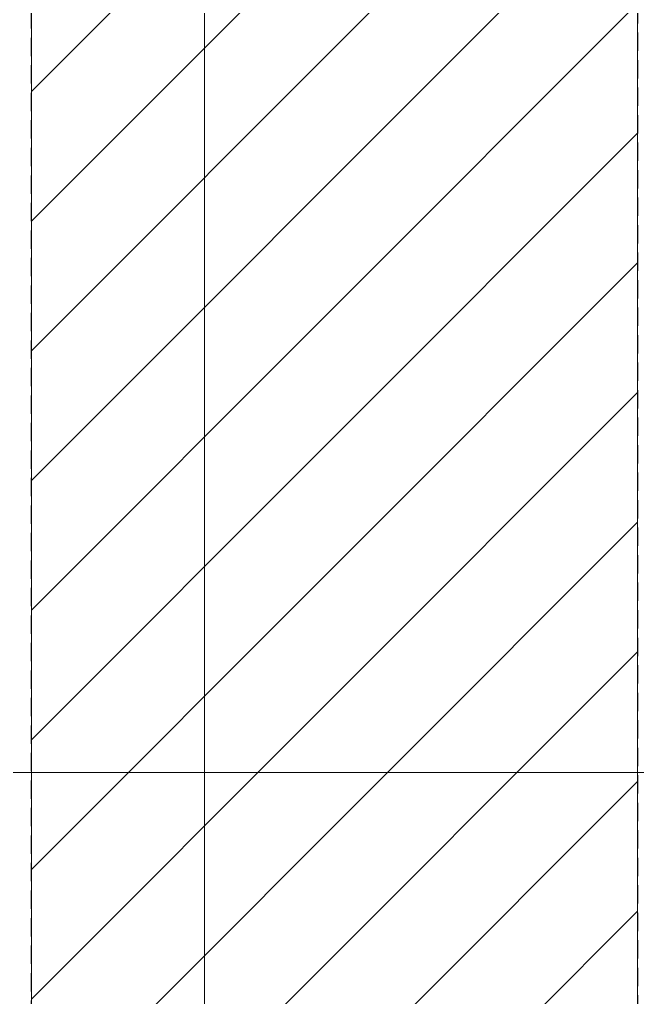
# Model space of a CAD drawing. Header units: millimetres. Extents: x -343543 to 400519, y -115663 to 104219.
# Drawn here: x -227018.1 to -226804, y 5922.1 to 6260.7 of the extents above; entities that cross this region are included whole.
import ezdxf
from ezdxf.xclip import XClip

# ---------------------------------------------------------------- set-up
doc = ezdxf.new("R2010")
doc.units = ezdxf.units.MM
doc.header["$XCLIPFRAME"] = 0
doc.linetypes.add('XREF MAT BANG TUONG XAY$0$CENTER', pattern=[50.8, 31.75, -6.35, 6.35, -6.35])
doc.linetypes.add('XREF MAT BANG TUONG XAY$0$xref_IKIGAI_Cot$0$HIDDEN', pattern=[9.525, 6.35, -3.175])
doc.layers.get('0').update_dxf_attribs({"color": 231, "lineweight": 0})
for name, color, linetype, lineweight in [('A-SYMBOLS', 10, 'Continuous', 13), ('XREF MAT BANG TUONG XAY$0$01.Xref _MB T1$0$A-TEXT', 8, 'Continuous', 25), ('XREF MAT BANG TUONG XAY$0$A-GRID', 8, 'XREF MAT BANG TUONG XAY$0$CENTER', 15), ('XREF MAT BANG TUONG XAY$0$A-WALL-INT', 8, 'Continuous', 9)]:
    doc.layers.add(name, color=color, linetype=linetype, lineweight=lineweight)
for name, color, linetype in [('XREF MAT BANG TUONG XAY$0$A-FURN', 8, 'Continuous'), ('XREF MAT BANG TUONG XAY$0$A-PATT', 8, 'Continuous'), ('XREF MAT BANG TUONG XAY$0$xref_IKIGAI_Cot$0$S-HIDD', 8, 'XREF MAT BANG TUONG XAY$0$xref_IKIGAI_Cot$0$HIDDEN')]:
    doc.layers.add(name, color=color, linetype=linetype)

# ---------------------------------------------------------------- blocks, each defined once
blk = doc.blocks.new('XREF MAT BANG TUONG XAY$0$00.xref_IKIGAI_Truc')
at = {"layer": 'XREF MAT BANG TUONG XAY$0$A-GRID', "color": 8, "ltscale": 20}
for points in [[(35900, -3895), (35900, 10635.41)], [(-2907.53, 6000), (42750, 6000)]]:
    blk.add_lwpolyline(points, dxfattribs=at)
blk = doc.blocks.new('XREF MAT BANG TUONG XAY$0$xref_IKIGAI_Cot')
at = {"layer": 'XREF MAT BANG TUONG XAY$0$A-GRID', "color": 8, "ltscale": 20}
for points in [[(35900, -3895), (35900, 10635.41)], [(-2907.53, 6000), (42750, 6000)]]:
    blk.add_lwpolyline(points, dxfattribs=at)
at = {"layer": 'XREF MAT BANG TUONG XAY$0$xref_IKIGAI_Cot$0$S-HIDD', "color": 8}
blk.add_lwpolyline([(36050, 3000), (35840.01, 3000), (35840, 9990), (36049.99, 9990)], close=True, dxfattribs=at)
blk = doc.blocks.new('*U228')
at = {"layer": 'XREF MAT BANG TUONG XAY$0$A-PATT'}
h = blk.add_hatch(dxfattribs=at)
h.set_pattern_fill('ANSI31', color=8, scale=10)
h.set_pattern_definition([(45, (42036.79, -11293.564), (-22.45064, 22.45064), [])])
h.paths.add_polyline_path([(-38.7, 47.5), (6551.3, 47.5), (6551.3, -162.5), (-38.7, -162.5)])
at = {"layer": 'XREF MAT BANG TUONG XAY$0$A-WALL-INT', "color": 8}
blk.add_lwpolyline([(-38.7, 47.5), (6551.3, 47.5), (6551.3, -162.5), (-38.7, -162.5)], close=True, dxfattribs=at)
blk = doc.blocks.new('XREF MAT BANG TUONG XAY$0$01.Xref _MB T1$0$Phong tam')
at = {"layer": 'XREF MAT BANG TUONG XAY$0$A-FURN', "color": 8, "rotation": 90}
blk.add_blockref('*U228', (-4607.5, 438.7), dxfattribs=at)
blk = doc.blocks.new('01.Xref _MB T1')
at = {"color": 8}
blk.add_blockref('XREF MAT BANG TUONG XAY$0$00.xref_IKIGAI_Truc', (0.00011, 0), dxfattribs=at)
ref = blk.add_blockref('XREF MAT BANG TUONG XAY$0$xref_IKIGAI_Cot', (-0.00927, -0.00001), dxfattribs=at)
XClip(ref).set_block_clipping_path([(-1610.3425959283, -2225.6693134198), (41829.1295208634, 21555.8819575264)])
at = {"layer": 'XREF MAT BANG TUONG XAY$0$01.Xref _MB T1$0$A-TEXT', "color": 8, "xscale": -1}
blk.add_blockref('XREF MAT BANG TUONG XAY$0$01.Xref _MB T1$0$Phong tam', (31395.0001, 2999.99999), dxfattribs=at)

msp = doc.modelspace()

# ---------------------------------------------------------------- block references
at = {"layer": 'A-SYMBOLS'}
msp.add_blockref('01.Xref _MB T1', (-262854.02, 0), dxfattribs=at)

doc.saveas('drawing.dxf')
